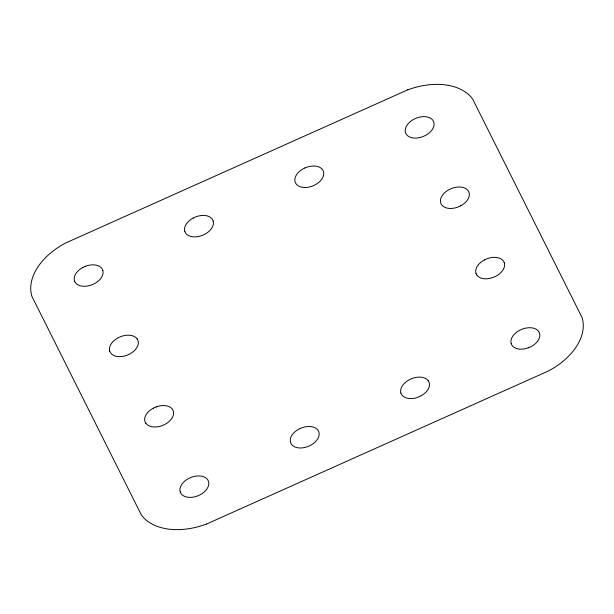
<?xml version="1.0" encoding="UTF-8"?>
<svg xmlns="http://www.w3.org/2000/svg" width="614" height="614" viewBox="0 0 614 614"><rect width="100%" height="100%" fill="white"/><g stroke="black" fill="none" stroke-linecap="round" stroke-linejoin="round"><path stroke-width="0.92" d="M82.836 267.443L85.653 266.177M193.172 218.039L195.989 216.773A15.097 9.809 -22.3 0 1 212.237 219.144L213.135 220.917M460.677 205.836L457.86 207.102A15.104 9.809 -22.3 0 1 441.619 204.754L440.706 202.965A15.104 9.809 -22.3 0 1 449.103 189.619L451.912 188.337A15.104 9.809 -22.3 0 1 468.129 190.708L469.05 192.474A15.097 9.809 -22.3 0 1 460.677 205.836M153.323 408.164L156.148 406.905M484.339 259.96L487.155 258.701A15.097 9.801 -22.3 0 1 503.403 261.065L504.301 262.838M407.75 89.828L65.452 243.083A60.387 39.219 -22.3 0 0 31.974 296.524L141.281 514.816A60.387 39.219 -22.3 0 0 206.243 524.149M528.339 347.823L531.164 346.565A15.104 9.809 -22.3 0 0 539.537 333.202L538.639 331.399M206.25 524.172L548.548 370.917A60.387 39.219 -22.3 0 0 582.026 317.476L472.719 99.192A60.387 39.219 -22.3 0 0 407.757 89.851M476.855 275.126L475.957 273.322M428.303 380.803L429.201 382.599A15.097 9.801 -22.3 0 1 420.828 395.953L418.011 397.22A15.097 9.801 -22.3 0 1 401.802 394.871L400.865 393.083M137.145 338.874L138.043 340.678A15.104 9.809 -22.3 0 1 129.661 354.032L126.845 355.299A15.104 9.809 -22.3 0 1 110.635 352.943L109.699 351.162M75.361 282.601L74.455 280.805M145.848 423.322L144.95 421.526A15.097 9.801 -22.3 0 1 153.331 408.172M511.201 343.686L512.099 345.482A15.104 9.809 -22.3 0 0 528.362 347.808M405.463 132.601L406.368 134.397A15.104 9.809 -22.3 0 0 422.632 136.722L425.425 135.479A15.104 9.809 -22.3 0 0 433.799 122.117L432.908 120.313A15.104 9.809 -22.3 0 0 416.668 117.995L413.844 119.239A15.104 9.809 -22.3 0 0 405.501 132.609M184.791 231.401L185.697 233.197A15.097 9.809 -22.3 0 0 201.96 235.523L204.754 234.279A15.097 9.809 -22.3 0 0 213.127 220.917M102.799 270.313L101.901 268.518A15.104 9.809 -22.3 0 0 85.661 266.2M180.194 491.883L181.092 493.687A15.104 9.809 -22.3 0 0 197.355 496.012L200.156 494.761A15.104 9.809 -22.3 0 0 208.522 481.399L207.632 479.595A15.104 9.809 -22.3 0 0 191.391 477.285L188.567 478.521A15.104 9.809 -22.3 0 0 180.232 491.891M184.837 231.409A15.097 9.809 -22.3 0 1 193.21 218.054M102.791 270.313A15.104 9.809 -22.3 0 1 94.418 283.676L91.601 284.942A15.104 9.809 -22.3 0 1 75.384 282.586M74.494 280.805A15.104 9.809 -22.3 0 1 82.867 267.451M476.863 275.118A15.097 9.809 -22.3 0 0 493.096 277.451L495.92 276.2A15.097 9.801 -22.3 0 0 504.294 262.838M476.004 273.322A15.097 9.801 -22.3 0 1 484.385 259.968M109.737 351.17A15.104 9.809 -22.3 0 1 118.118 337.807L120.897 336.541A15.097 9.809 -22.3 0 1 137.137 338.882M145.886 423.307A15.097 9.809 -22.3 0 0 162.119 425.64L164.913 424.397A15.097 9.809 -22.3 0 0 173.286 411.042L172.388 409.239A15.097 9.809 -22.3 0 0 156.156 406.921M400.911 393.09A15.097 9.801 -22.3 0 1 409.285 379.736L412.063 378.462A15.097 9.801 -22.3 0 1 428.303 380.826M538.639 331.414A15.104 9.809 -22.3 0 0 522.407 329.081L519.574 330.324A15.097 9.809 -22.3 0 0 511.209 343.679M304.897 167.96L303.508 168.635A15.097 9.801 -22.3 0 0 295.142 181.997L296.032 183.801A15.097 9.801 -22.3 0 0 312.296 186.126L315.097 184.875A15.097 9.801 -22.3 0 0 323.463 171.521L322.573 169.717A15.097 9.801 -22.3 0 0 306.309 167.392L304.897 167.96M300.292 428.449L298.903 429.125A15.097 9.801 -22.3 0 0 290.537 442.479L291.427 444.283A15.097 9.809 -22.3 0 0 307.691 446.608L310.492 445.365A15.097 9.809 -22.3 0 0 318.858 432.003L317.968 430.199A15.097 9.801 -22.3 0 0 301.697 427.881L300.292 428.449"/></g></svg>
